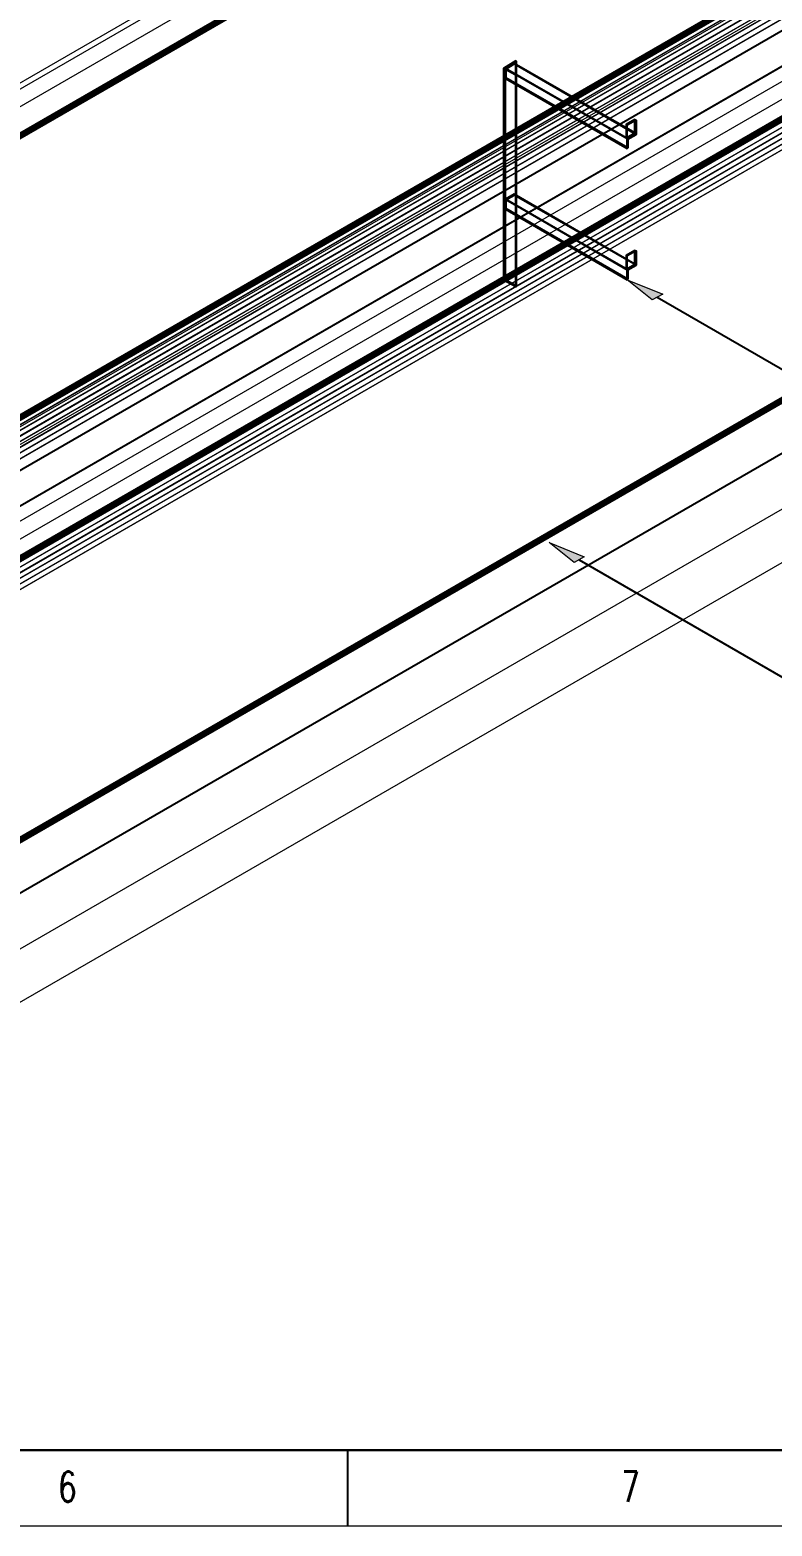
# Model space of a CAD drawing. Header units: inches. Extents: x -430764 to 256483, y 7374 to 217374.
# Drawn here: x 60383 to 84845, y 7374 to 56700 of the extents above; entities that cross this region are included whole.
import ezdxf

# ---------------------------------------------------------------- set-up
doc = ezdxf.new("R2010")
doc.units = ezdxf.units.IN
doc.header["$MEASUREMENT"] = 0
doc.layers.add('Background Stuff', color=252, linetype='Continuous', lineweight=5)
doc.layers.add('Layer 1', color=7, linetype='Continuous')
doc.styles.add('TEG BORDER', font='txt_qlt.shx', dxfattribs={"width": 0.7, "bigfont": 'hztxt.shx'})

# ---------------------------------------------------------------- blocks, each defined once
blk = doc.blocks.new('TEG BORDER A2')
at = {"linetype": 'Continuous'}
blk.add_line((5, 5), (489, 5), dxfattribs=at)
blk.add_line((222.75, 0), (222.75, 5))
at = {"color": 5, "lineweight": 15}
blk.add_lwpolyline([(0, 420), (594, 420), (594, 0), (0, 0)], close=True, dxfattribs=at)
blk.add_lwpolyline([(5, 415), (589, 415), (589, 5), (5, 5)], close=True)
at = {"char_height": 2, "width": 2, "attachment_point": 7, "style": 'TEG BORDER'}
for s, insert in [('6', (203.672, 1.593)), ('7', (240.797, 1.593))]:
    blk.add_mtext(s, dxfattribs=dict(at, insert=insert))
blk = doc.blocks.new('block 3')
at = {"layer": 'Layer 1', "true_color": 0x22b35c}
h = blk.add_hatch(color=112, dxfattribs=at)
h.dxf.hatch_style = 2
h.paths.add_polyline_path([(527.35, -691.8), (523.23, -688.51), (529.1, -690.88)])
h = blk.add_hatch(color=112, dxfattribs=at)
h.dxf.hatch_style = 2
h.paths.add_polyline_path([(514.46, -735.1), (510.34, -731.8), (516.11, -734.17)])
at = {"layer": 'Layer 1', "color": 9, "lineweight": 0}
for points in [[(821.23, -411.73), (834.63, -419.46), (295.52, -730.77), (282.12, -722.93), (282.12, -725.92), (295.52, -733.66), (295.52, -730.77)], [(831.23, -490.08), (831.23, -420.5), (292.12, -731.7)], [(831.23, -420.5), (838.76, -424.82), (299.64, -736.03), (292.12, -731.7), (292.12, -801.38), (299.64, -805.71), (299.64, -736.03)], [(834.63, -419.46), (834.63, -422.46), (295.52, -733.66)], [(882.87, -447.3), (896.38, -455.13), (357.27, -766.33), (343.76, -758.6), (343.76, -761.49), (357.27, -769.32), (357.27, -766.33)], [(896.38, -458.02), (882.87, -450.29), (343.76, -761.49)], [(896.38, -455.13), (896.38, -458.02), (357.27, -769.32)], [(284.59, -805.81), (284.59, -797.05), (823.71, -485.75)], [(838.76, -494.51), (831.23, -490.08), (292.12, -801.38)], [(347.06, -841.89), (284.59, -805.81), (823.71, -494.61)], [(284.59, -797.05), (355.41, -837.87), (894.52, -526.67)], [(363.66, -841.89), (894.52, -535.53)]]:
    blk.add_lwpolyline(points, dxfattribs=at)
at = {"layer": 'Layer 1', "color": 42, "lineweight": 100, "true_color": 0xdca627}
for points in [[(299.64, -805.71), (299.64, -736.03), (838.76, -424.82), (838.76, -494.51), (878.96, -517.7)], [(339.85, -759.32), (339.85, -828.9), (878.96, -517.7), (878.96, -448.02), (838.76, -424.82)], [(299.64, -736.03), (339.85, -759.32), (878.96, -448.02)], [(339.85, -828.9), (299.64, -805.71), (838.76, -494.51)]]:
    blk.add_lwpolyline(points, dxfattribs=at)
at = {"layer": 'Layer 1', "lineweight": 0}
for points in [[(838.76, -424.82), (838.76, -494.51), (299.64, -805.71)], [(527.35, -691.8), (523.23, -688.51), (529.1, -690.88), (527.35, -691.8)], [(527.35, -691.8), (523.23, -688.51), (529.1, -690.88), (527.35, -691.8)], [(514.46, -735.1), (510.34, -731.8), (516.11, -734.17), (514.46, -735.1)], [(514.46, -735.1), (510.34, -731.8), (516.11, -734.17), (514.46, -735.1)]]:
    blk.add_lwpolyline(points, dxfattribs=at)
at = {"layer": 'Layer 1', "color": 254, "lineweight": 25, "true_color": 0xdddcdb}
for points in [[(878.96, -517.7), (878.96, -448.02), (339.85, -759.32)], [(878.96, -448.02), (878.96, -448.02), (886.58, -452.35), (347.47, -763.65), (339.85, -759.32), (339.85, -828.9), (347.47, -833.33), (347.47, -763.65)], [(886.58, -522.03), (878.96, -517.7), (339.85, -828.9)]]:
    blk.add_lwpolyline(points, dxfattribs=at)
at = {"layer": 'Layer 1', "color": 6, "lineweight": 0}
for points in [[(882.87, -450.29), (882.87, -447.3), (343.76, -758.6)], [(311.19, -777.05), (850.3, -465.75)], [(311.6, -776.74), (850.71, -465.54)], [(312.43, -777.26), (851.54, -465.96)], [(311.6, -777.67), (850.71, -466.47)], [(312.01, -777.46), (851.13, -466.26)], [(312.01, -777.46), (851.13, -466.26)], [(312.43, -778.19), (851.54, -466.88)], [(312.84, -777.98), (851.95, -466.68)], [(312.84, -777.98), (851.95, -466.68)], [(313.15, -777.67), (852.36, -466.47)], [(313.15, -778.6), (852.36, -467.4)], [(313.56, -778.39), (852.67, -467.19)], [(313.56, -778.39), (852.67, -467.19)], [(313.97, -778.19), (853.08, -466.88)], [(313.97, -779.11), (853.08, -467.81)], [(314.38, -778.91), (853.5, -467.6)], [(314.38, -778.91), (853.5, -467.6)], [(314.8, -778.6), (853.91, -467.4)], [(314.8, -779.53), (853.91, -468.33)], [(315.21, -779.32), (854.32, -468.12)], [(315.21, -779.32), (854.32, -468.12)], [(315.62, -779.11), (854.73, -467.81)], [(316.03, -779.83), (855.15, -468.53)], [(315.62, -780.04), (854.73, -468.74)]]:
    blk.add_lwpolyline(points, dxfattribs=at)
at = {"layer": 'Layer 1', "color": 9, "lineweight": 25}
blk.add_lwpolyline([(886.58, -452.35), (886.58, -522.03), (347.47, -833.33)], dxfattribs=at)
at = {"layer": 'Layer 1', "color": 3, "lineweight": 0}
for points in [[(311.19, -798.6), (850.3, -487.4)], [(311.6, -798.39), (850.71, -487.19)], [(311.6, -799.32), (850.71, -488.12)], [(312.01, -799.11), (851.13, -487.81)], [(312.01, -799.11), (851.13, -487.81)], [(312.43, -798.8), (851.54, -487.6)], [(312.84, -799.52), (851.95, -488.32)], [(312.84, -799.52), (851.95, -488.32)], [(313.15, -799.32), (852.36, -488.12)], [(312.43, -799.73), (851.54, -488.53)], [(313.15, -800.25), (852.36, -489.04)], [(313.56, -800.04), (852.67, -488.74)], [(313.56, -800.04), (852.67, -488.74)], [(313.97, -799.73), (853.08, -488.53)], [(313.97, -800.66), (853.08, -489.46)], [(314.38, -800.45), (853.5, -489.25)], [(314.38, -800.45), (853.5, -489.25)], [(314.8, -800.25), (853.91, -489.04)], [(314.8, -801.17), (853.91, -489.97)], [(315.21, -800.97), (854.32, -489.66)], [(315.21, -800.97), (854.32, -489.66)], [(315.62, -800.66), (854.73, -489.46)], [(315.62, -801.59), (854.73, -490.38)], [(316.03, -801.38), (855.15, -490.18)]]:
    blk.add_lwpolyline(points, dxfattribs=at)
at = {"layer": 'Layer 1', "color": 255, "lineweight": 25}
for points in [[(504.98, -687.37), (504.88, -687.27), (504.88, -652.43), (502.82, -653.66), (502.82, -688.51), (504.88, -687.27)], [(503.13, -653.66), (504.57, -652.84), (524.67, -664.38)], [(523.02, -665.11), (524.46, -664.28), (504.57, -652.84), (503.13, -653.66)], [(503.23, -653.77), (504.57, -652.94), (504.57, -652.84)], [(503.23, -653.77), (504.57, -652.94), (504.57, -652.84)], [(504.57, -652.84), (504.57, -652.84)], [(504.57, -652.84), (504.57, -652.84)], [(524.67, -664.59), (504.57, -652.94)], [(504.57, -652.94), (504.57, -652.94)], [(524.67, -664.59), (504.57, -652.94)], [(504.57, -652.94), (504.57, -652.94)], [(504.88, -652.43), (504.98, -652.53)], [(504.98, -652.53), (504.98, -652.53)], [(502.82, -688.51), (504.88, -689.64), (504.88, -654.8), (502.82, -653.66)], [(502.82, -653.66), (502.82, -653.66)], [(504.98, -689.54), (503.13, -688.51), (503.13, -653.66), (504.98, -654.7), (504.88, -654.8)], [(503.13, -653.66), (503.13, -653.66)], [(503.13, -655.31), (503.13, -653.66), (523.23, -665.21), (523.23, -666.86), (523.33, -666.76), (523.33, -665.31), (524.67, -664.59), (524.67, -664.38), (523.23, -665.21)], [(503.13, -653.66), (503.13, -653.66)], [(524.67, -662.22), (524.67, -664.59), (523.33, -665.31), (523.33, -666.76), (523.23, -666.86), (523.23, -663.04), (523.02, -662.94), (523.02, -665.11), (503.13, -653.66), (503.13, -655.31)], [(503.13, -653.66), (503.13, -653.66)], [(523.33, -665.31), (503.23, -653.77), (503.23, -655.21), (503.13, -655.31), (523.23, -666.86)], [(523.33, -665.31), (503.23, -653.77), (503.23, -655.21), (503.13, -655.31), (523.23, -666.86)], [(503.13, -655.31), (503.13, -655.31)], [(503.13, -655.31), (503.13, -655.31)], [(503.23, -653.77), (503.23, -653.77)], [(503.23, -653.77), (503.23, -653.77)], [(523.33, -666.76), (503.23, -655.21)], [(503.23, -655.21), (503.23, -655.21)], [(523.33, -666.76), (503.23, -655.21)], [(503.23, -655.21), (503.23, -655.21)], [(504.88, -689.64), (504.98, -689.54), (504.98, -654.7)], [(504.88, -654.8), (504.88, -654.8)], [(504.98, -654.7), (504.98, -654.7)], [(524.46, -664.28), (524.46, -662.12), (523.02, -662.94)], [(524.46, -662.12), (524.67, -662.22), (523.23, -663.04)], [(524.46, -662.12), (524.46, -662.12)], [(503.13, -675.21), (504.57, -674.38), (524.67, -686.03)], [(523.02, -686.75), (524.46, -685.93), (504.57, -674.38), (503.13, -675.21)], [(503.13, -676.86), (503.13, -675.21), (523.23, -686.86), (523.23, -688.51), (523.33, -688.4), (523.33, -686.86), (524.67, -686.13), (524.67, -686.03), (523.23, -686.86)], [(524.67, -683.76), (524.67, -686.13), (523.33, -686.86), (523.33, -688.4), (523.23, -688.51), (523.23, -684.59), (523.02, -684.49), (523.02, -686.75), (503.13, -675.21), (503.13, -676.86)], [(523.33, -686.86), (503.23, -675.31), (503.23, -676.75), (503.13, -676.86), (523.23, -688.51)], [(523.33, -686.86), (503.23, -675.31), (503.23, -676.75), (503.13, -676.86), (523.23, -688.51)], [(503.23, -675.31), (504.57, -674.59), (504.57, -674.38)], [(503.23, -675.31), (504.57, -674.59), (504.57, -674.38)], [(504.57, -674.38), (504.57, -674.38)], [(504.57, -674.38), (504.57, -674.38)], [(524.67, -686.13), (504.57, -674.59)], [(504.57, -674.59), (504.57, -674.59)], [(524.67, -686.13), (504.57, -674.59)], [(504.57, -674.59), (504.57, -674.59)], [(523.33, -688.4), (503.23, -676.75)], [(523.33, -688.4), (503.23, -676.75)], [(524.46, -685.93), (524.46, -683.66), (523.02, -684.49)], [(523.02, -684.49), (523.02, -684.49)], [(524.46, -683.66), (524.67, -683.76), (523.23, -684.59)], [(523.23, -684.59), (523.23, -684.59)], [(524.46, -683.66), (524.46, -683.66)], [(524.46, -685.93), (524.46, -685.93)], [(524.67, -686.03), (524.67, -686.03)], [(524.67, -686.13), (524.67, -686.13)], [(524.67, -686.13), (524.67, -686.13)]]:
    blk.add_lwpolyline(points, dxfattribs=at)
at = {"layer": 'Layer 1', "color": 251, "lineweight": 25}
for points in [[(504.88, -652.43), (504.88, -652.43)], [(523.02, -686.75), (523.02, -686.75)], [(523.23, -686.86), (523.23, -686.86)], [(523.33, -686.86), (523.33, -686.86)], [(523.33, -686.86), (523.33, -686.86)]]:
    blk.add_lwpolyline(points, dxfattribs=at)
at = {"layer": 'Layer 1', "color": 7, "lineweight": 25, "true_color": 0xffffff}
for points in [[(523.02, -662.94), (523.02, -662.94)], [(523.23, -663.04), (523.23, -663.04)], [(523.02, -665.11), (523.02, -665.11)], [(523.23, -665.21), (523.23, -665.21)], [(523.33, -665.31), (523.33, -665.31)], [(523.33, -665.31), (523.33, -665.31)], [(524.46, -664.28), (524.46, -664.28)], [(524.67, -664.38), (524.67, -664.38)], [(524.67, -664.59), (524.67, -664.59)], [(524.67, -664.59), (524.67, -664.59)], [(523.23, -666.86), (523.23, -666.86)], [(523.23, -666.86), (523.23, -666.86)], [(523.33, -666.76), (523.33, -666.76)], [(523.33, -666.76), (523.33, -666.76)], [(503.13, -675.21), (503.13, -675.21)], [(503.13, -675.21), (503.13, -675.21)], [(503.23, -675.31), (503.23, -675.31)], [(503.23, -675.31), (503.23, -675.31)], [(503.13, -676.86), (503.13, -676.86)], [(503.13, -676.86), (503.13, -676.86)], [(503.23, -676.75), (503.23, -676.75)], [(503.23, -676.75), (503.23, -676.75)], [(504.88, -687.27), (504.88, -687.27)], [(504.98, -687.37), (504.98, -687.37)], [(502.82, -688.51), (502.82, -688.51)], [(503.13, -688.51), (503.13, -688.51)], [(504.88, -689.64), (504.88, -689.64)], [(504.98, -689.54), (504.98, -689.54)], [(523.23, -688.51), (523.23, -688.51)], [(523.23, -688.51), (523.23, -688.51)], [(523.33, -688.4), (523.33, -688.4)], [(523.33, -688.4), (523.33, -688.4)]]:
    blk.add_lwpolyline(points, dxfattribs=at)
at = {"layer": 'Layer 1', "color": 112, "lineweight": 25, "true_color": 0x22b35c}
for points in [[(528.17, -691.39), (660.84, -767.98), (713.62, -737.57)], [(515.29, -734.69), (635.79, -804.27), (727.43, -751.38)]]:
    blk.add_lwpolyline(points, dxfattribs=at)
at = {"layer": 'Layer 1', "color": 255, "lineweight": 25}
blk.add_open_spline([(504.98, -687.37), (504.98, -687.37), (503.13, -688.51), (503.13, -688.51), (503.13, -688.51), (504.98, -687.37), (504.98, -687.37), (504.98, -687.37), (504.98, -652.53), (504.98, -652.53), (504.98, -652.53), (503.13, -653.66), (503.13, -653.66)], degree=3, knots=[0, 0, 0, 0, 1, 1, 1, 2, 2, 2, 3, 3, 3, 4, 4, 4, 4], dxfattribs=at)
blk = doc.blocks.new('Isometric')
at = {"layer": 'Layer 1', "xscale": 200, "yscale": 200, "zscale": 200}
blk.add_blockref('block 3', (-56424, 145185), dxfattribs=at)

msp = doc.modelspace()

# ---------------------------------------------------------------- block references
at = {"xscale": 500, "yscale": 500, "zscale": 500}
msp.add_blockref('TEG BORDER A2', (-40517, 7373.87141), dxfattribs=at)
at = {"layer": 'Background Stuff'}
msp.add_blockref('Isometric', (31851.58203, 40980.31673), dxfattribs=at)

doc.saveas('drawing.dxf')
